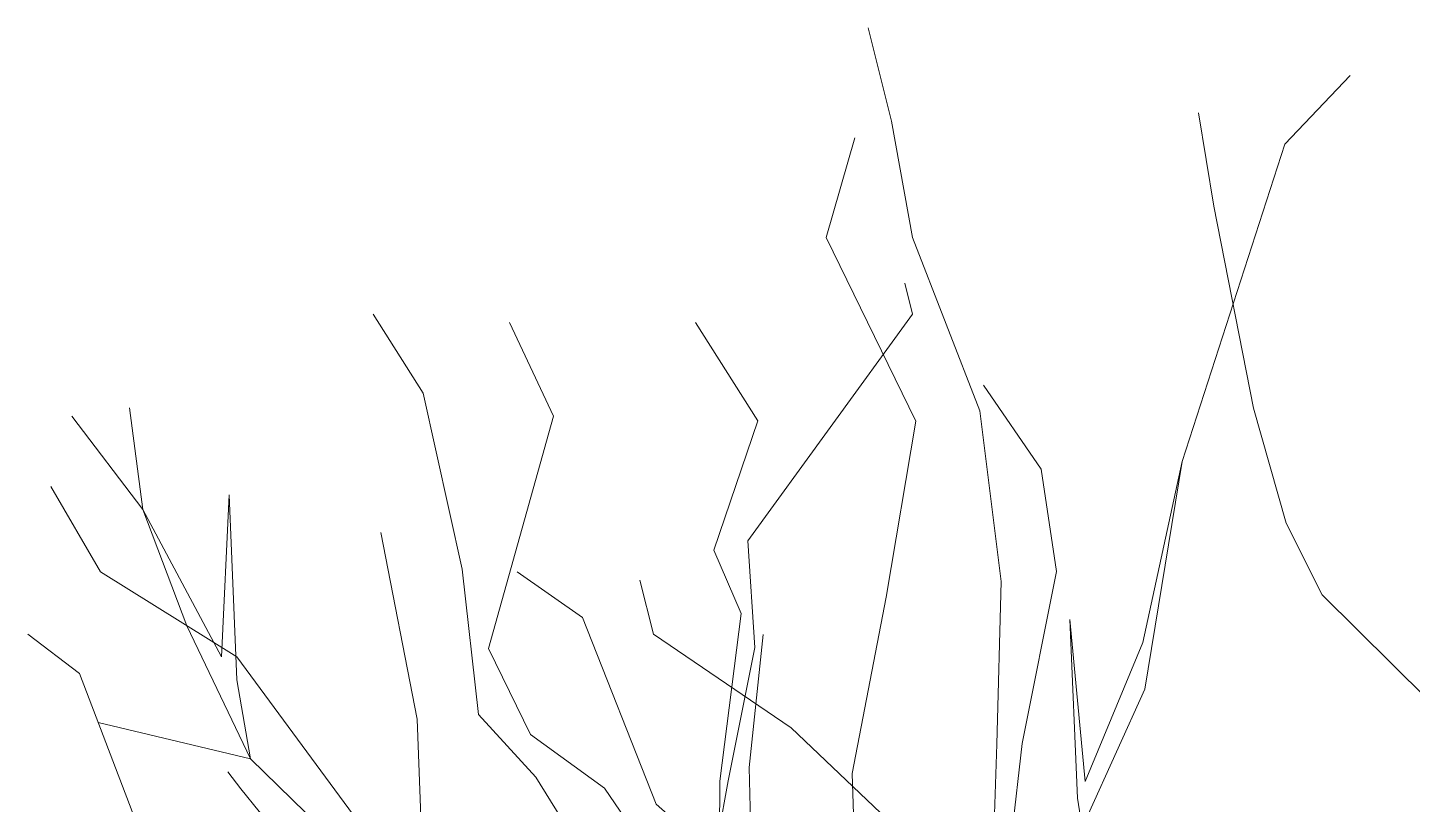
# Model space of a CAD drawing. Header units: millimetres. Extents: x -13512 to 8923, y -6533 to 5096.
# Drawn here: x -928.6 to -696.2, y -5414 to -5283.6 of the extents above; entities that cross this region are included whole.
import ezdxf

# ---------------------------------------------------------------- set-up
doc = ezdxf.new("R2010")
doc.units = ezdxf.units.MM
doc.layers.add('Layer1', color=7, linetype='Continuous', lineweight=0)

msp = doc.modelspace()

# ---------------------------------------------------------------- linework, layer by layer
at = {"layer": 'Layer1'}
for p, q in [((-783.62, -5299.33), (-787.49, -5283.64)), ((-783.62, -5299.33), (-787.49, -5283.64)), ((-783.62, -5299.33), (-787.49, -5283.64)), ((-783.62, -5299.33), (-787.49, -5283.64)), ((-783.62, -5299.33), (-787.49, -5283.64)), ((-783.62, -5299.33), (-787.49, -5283.64)), ((-783.62, -5299.33), (-787.49, -5283.64)), ((-783.62, -5299.33), (-787.49, -5283.64)), ((-717.56, -5303.16), (-706.6, -5291.66)), ((-717.56, -5303.16), (-706.6, -5291.66)), ((-717.56, -5303.16), (-706.6, -5291.66)), ((-717.56, -5303.16), (-706.6, -5291.66)), ((-717.56, -5303.16), (-706.6, -5291.66)), ((-717.56, -5303.16), (-706.6, -5291.66)), ((-717.56, -5303.16), (-706.6, -5291.66)), ((-717.56, -5303.16), (-706.6, -5291.66)), ((-729.48, -5313.61), (-732.06, -5297.93)), ((-729.48, -5313.61), (-732.06, -5297.93)), ((-729.48, -5313.61), (-732.06, -5297.93)), ((-729.48, -5313.61), (-732.06, -5297.93)), ((-729.48, -5313.61), (-732.06, -5297.93)), ((-729.48, -5313.61), (-732.06, -5297.93)), ((-729.48, -5313.61), (-732.06, -5297.93)), ((-729.48, -5313.61), (-732.06, -5297.93)), ((-780.07, -5318.84), (-783.62, -5299.33)), ((-780.07, -5318.84), (-783.62, -5299.33)), ((-780.07, -5318.84), (-783.62, -5299.33)), ((-780.07, -5318.84), (-783.62, -5299.33)), ((-780.07, -5318.84), (-783.62, -5299.33)), ((-780.07, -5318.84), (-783.62, -5299.33)), ((-780.07, -5318.84), (-783.62, -5299.33)), ((-780.07, -5318.84), (-783.62, -5299.33)), ((-789.74, -5302.11), (-794.58, -5318.84)), ((-789.74, -5302.11), (-794.58, -5318.84)), ((-789.74, -5302.11), (-794.58, -5318.84)), ((-789.74, -5302.11), (-794.58, -5318.84)), ((-789.74, -5302.11), (-794.58, -5318.84)), ((-789.74, -5302.11), (-794.58, -5318.84)), ((-789.74, -5302.11), (-794.58, -5318.84)), ((-789.74, -5302.11), (-794.58, -5318.84)), ((-734.82, -5356.43), (-717.56, -5303.16)), ((-734.82, -5356.43), (-717.56, -5303.16)), ((-734.82, -5356.43), (-717.56, -5303.16)), ((-734.82, -5356.43), (-717.56, -5303.16)), ((-734.82, -5356.43), (-717.56, -5303.16)), ((-734.82, -5356.43), (-717.56, -5303.16)), ((-734.82, -5356.43), (-717.56, -5303.16)), ((-734.82, -5356.43), (-717.56, -5303.16)), ((-722.84, -5347.51), (-729.48, -5313.61)), ((-722.84, -5347.51), (-729.48, -5313.61)), ((-722.84, -5347.51), (-729.48, -5313.61)), ((-722.84, -5347.51), (-729.48, -5313.61)), ((-722.84, -5347.51), (-729.48, -5313.61)), ((-722.84, -5347.51), (-729.48, -5313.61)), ((-722.84, -5347.51), (-729.48, -5313.61)), ((-722.84, -5347.51), (-729.48, -5313.61)), ((-794.58, -5318.84), (-779.5, -5349.65)), ((-794.58, -5318.84), (-779.5, -5349.65)), ((-794.58, -5318.84), (-779.5, -5349.65)), ((-794.58, -5318.84), (-779.5, -5349.65)), ((-794.58, -5318.84), (-779.5, -5349.65)), ((-794.58, -5318.84), (-779.5, -5349.65)), ((-794.58, -5318.84), (-779.5, -5349.65)), ((-794.58, -5318.84), (-779.5, -5349.65)), ((-768.78, -5347.94), (-780.07, -5318.84)), ((-768.78, -5347.94), (-780.07, -5318.84)), ((-768.78, -5347.94), (-780.07, -5318.84)), ((-768.78, -5347.94), (-780.07, -5318.84)), ((-768.78, -5347.94), (-780.07, -5318.84)), ((-768.78, -5347.94), (-780.07, -5318.84)), ((-768.78, -5347.94), (-780.07, -5318.84)), ((-768.78, -5347.94), (-780.07, -5318.84)), ((-780.07, -5331.73), (-781.36, -5326.51)), ((-780.07, -5331.73), (-781.36, -5326.51)), ((-780.07, -5331.73), (-781.36, -5326.51)), ((-780.07, -5331.73), (-781.36, -5326.51)), ((-780.07, -5331.73), (-781.36, -5326.51)), ((-780.07, -5331.73), (-781.36, -5326.51)), ((-780.07, -5331.73), (-781.36, -5326.51)), ((-780.07, -5331.73), (-781.36, -5326.51)), ((-862.25, -5344.98), (-870.63, -5331.73)), ((-862.25, -5344.98), (-870.63, -5331.73)), ((-862.25, -5344.98), (-870.63, -5331.73)), ((-862.25, -5344.98), (-870.63, -5331.73)), ((-862.25, -5344.98), (-870.63, -5331.73)), ((-862.25, -5344.98), (-870.63, -5331.73)), ((-862.25, -5344.98), (-870.63, -5331.73)), ((-862.25, -5344.98), (-870.63, -5331.73)), ((-807.72, -5369.74), (-780.07, -5331.73)), ((-807.72, -5369.74), (-780.07, -5331.73)), ((-807.72, -5369.74), (-780.07, -5331.73)), ((-807.72, -5369.74), (-780.07, -5331.73)), ((-807.72, -5369.74), (-780.07, -5331.73)), ((-807.72, -5369.74), (-780.07, -5331.73)), ((-807.72, -5369.74), (-780.07, -5331.73)), ((-807.72, -5369.74), (-780.07, -5331.73)), ((-847.75, -5333.13), (-840.34, -5348.81)), ((-847.75, -5333.13), (-840.34, -5348.81)), ((-847.75, -5333.13), (-840.34, -5348.81)), ((-847.75, -5333.13), (-840.34, -5348.81)), ((-847.75, -5333.13), (-840.34, -5348.81)), ((-847.75, -5333.13), (-840.34, -5348.81)), ((-847.75, -5333.13), (-840.34, -5348.81)), ((-847.75, -5333.13), (-840.34, -5348.81)), ((-806.07, -5349.6), (-816.49, -5333.13)), ((-806.07, -5349.6), (-816.49, -5333.13)), ((-806.07, -5349.6), (-816.49, -5333.13)), ((-806.07, -5349.6), (-816.49, -5333.13)), ((-806.07, -5349.6), (-816.49, -5333.13)), ((-806.07, -5349.6), (-816.49, -5333.13)), ((-806.07, -5349.6), (-816.49, -5333.13)), ((-806.07, -5349.6), (-816.49, -5333.13)), ((-758.48, -5357.74), (-768.17, -5343.62)), ((-758.48, -5357.74), (-768.17, -5343.62)), ((-758.48, -5357.74), (-768.17, -5343.62)), ((-758.48, -5357.74), (-768.17, -5343.62)), ((-758.48, -5357.74), (-768.17, -5343.62)), ((-758.48, -5357.74), (-768.17, -5343.62)), ((-758.48, -5357.74), (-768.17, -5343.62)), ((-758.48, -5357.74), (-768.17, -5343.62)), ((-855.7, -5374.53), (-862.25, -5344.98)), ((-855.7, -5374.53), (-862.25, -5344.98)), ((-855.7, -5374.53), (-862.25, -5344.98)), ((-855.7, -5374.53), (-862.25, -5344.98)), ((-855.7, -5374.53), (-862.25, -5344.98)), ((-855.7, -5374.53), (-862.25, -5344.98)), ((-855.7, -5374.53), (-862.25, -5344.98)), ((-855.7, -5374.53), (-862.25, -5344.98)), ((-909.3, -5364.49), (-921.22, -5348.81)), ((-909.3, -5364.49), (-921.22, -5348.81)), ((-909.3, -5364.49), (-921.22, -5348.81)), ((-909.3, -5364.49), (-921.22, -5348.81)), ((-909.3, -5364.49), (-921.22, -5348.81)), ((-909.3, -5364.49), (-921.22, -5348.81)), ((-909.3, -5364.49), (-921.22, -5348.81)), ((-909.3, -5364.49), (-921.22, -5348.81)), ((-911.56, -5347.42), (-909.3, -5364.49)), ((-911.56, -5347.42), (-909.3, -5364.49)), ((-911.56, -5347.42), (-909.3, -5364.49)), ((-911.56, -5347.42), (-909.3, -5364.49)), ((-911.56, -5347.42), (-909.3, -5364.49)), ((-911.56, -5347.42), (-909.3, -5364.49)), ((-911.56, -5347.42), (-909.3, -5364.49)), ((-911.56, -5347.42), (-909.3, -5364.49)), ((-840.34, -5348.81), (-851.29, -5387.84)), ((-840.34, -5348.81), (-851.29, -5387.84)), ((-840.34, -5348.81), (-851.29, -5387.84)), ((-840.34, -5348.81), (-851.29, -5387.84)), ((-840.34, -5348.81), (-851.29, -5387.84)), ((-840.34, -5348.81), (-851.29, -5387.84)), ((-840.34, -5348.81), (-851.29, -5387.84)), ((-840.34, -5348.81), (-851.29, -5387.84)), ((-765.19, -5376.57), (-768.78, -5347.94)), ((-765.19, -5376.57), (-768.78, -5347.94)), ((-765.19, -5376.57), (-768.78, -5347.94)), ((-765.19, -5376.57), (-768.78, -5347.94)), ((-765.19, -5376.57), (-768.78, -5347.94)), ((-765.19, -5376.57), (-768.78, -5347.94)), ((-765.19, -5376.57), (-768.78, -5347.94)), ((-765.19, -5376.57), (-768.78, -5347.94)), ((-717.33, -5366.76), (-722.84, -5347.51)), ((-717.33, -5366.76), (-722.84, -5347.51)), ((-717.33, -5366.76), (-722.84, -5347.51)), ((-717.33, -5366.76), (-722.84, -5347.51)), ((-717.33, -5366.76), (-722.84, -5347.51)), ((-717.33, -5366.76), (-722.84, -5347.51)), ((-717.33, -5366.76), (-722.84, -5347.51)), ((-717.33, -5366.76), (-722.84, -5347.51)), ((-813.42, -5371.32), (-806.07, -5349.6)), ((-813.42, -5371.32), (-806.07, -5349.6)), ((-813.42, -5371.32), (-806.07, -5349.6)), ((-813.42, -5371.32), (-806.07, -5349.6)), ((-813.42, -5371.32), (-806.07, -5349.6)), ((-813.42, -5371.32), (-806.07, -5349.6)), ((-813.42, -5371.32), (-806.07, -5349.6)), ((-813.42, -5371.32), (-806.07, -5349.6)), ((-779.5, -5349.65), (-784.51, -5379.21)), ((-779.5, -5349.65), (-784.51, -5379.21)), ((-779.5, -5349.65), (-784.51, -5379.21)), ((-779.5, -5349.65), (-784.51, -5379.21)), ((-779.5, -5349.65), (-784.51, -5379.21)), ((-779.5, -5349.65), (-784.51, -5379.21)), ((-779.5, -5349.65), (-784.51, -5379.21)), ((-779.5, -5349.65), (-784.51, -5379.21)), ((-755.9, -5374.9), (-758.48, -5357.74)), ((-755.9, -5374.9), (-758.48, -5357.74)), ((-755.9, -5374.9), (-758.48, -5357.74)), ((-755.9, -5374.9), (-758.48, -5357.74)), ((-755.9, -5374.9), (-758.48, -5357.74)), ((-755.9, -5374.9), (-758.48, -5357.74)), ((-755.9, -5374.9), (-758.48, -5357.74)), ((-755.9, -5374.9), (-758.48, -5357.74)), ((-734.82, -5356.43), (-741.4, -5386.79)), ((-734.82, -5356.43), (-741.4, -5386.79)), ((-734.82, -5356.43), (-741.4, -5386.79)), ((-734.82, -5356.43), (-741.4, -5386.79)), ((-734.82, -5356.43), (-741.4, -5386.79)), ((-734.82, -5356.43), (-741.4, -5386.79)), ((-734.82, -5356.43), (-741.4, -5386.79)), ((-734.82, -5356.43), (-741.4, -5386.79)), ((-741.05, -5394.63), (-734.82, -5356.43)), ((-741.05, -5394.63), (-734.82, -5356.43)), ((-741.05, -5394.63), (-734.82, -5356.43)), ((-741.05, -5394.63), (-734.82, -5356.43)), ((-741.05, -5394.63), (-734.82, -5356.43)), ((-741.05, -5394.63), (-734.82, -5356.43)), ((-741.05, -5394.63), (-734.82, -5356.43)), ((-741.05, -5394.63), (-734.82, -5356.43)), ((-916.39, -5374.95), (-924.77, -5360.66)), ((-916.39, -5374.95), (-924.77, -5360.66)), ((-916.39, -5374.95), (-924.77, -5360.66)), ((-916.39, -5374.95), (-924.77, -5360.66)), ((-916.39, -5374.95), (-924.77, -5360.66)), ((-916.39, -5374.95), (-924.77, -5360.66)), ((-916.39, -5374.95), (-924.77, -5360.66)), ((-916.39, -5374.95), (-924.77, -5360.66)), ((-896.09, -5389.23), (-894.8, -5362.05)), ((-896.09, -5389.23), (-894.8, -5362.05)), ((-896.09, -5389.23), (-894.8, -5362.05)), ((-896.09, -5389.23), (-894.8, -5362.05)), ((-896.09, -5389.23), (-894.8, -5362.05)), ((-896.09, -5389.23), (-894.8, -5362.05)), ((-896.09, -5389.23), (-894.8, -5362.05)), ((-896.09, -5389.23), (-894.8, -5362.05)), ((-894.8, -5362.05), (-893.51, -5393.07)), ((-894.8, -5362.05), (-893.51, -5393.07)), ((-894.8, -5362.05), (-893.51, -5393.07)), ((-894.8, -5362.05), (-893.51, -5393.07)), ((-894.8, -5362.05), (-893.51, -5393.07)), ((-894.8, -5362.05), (-893.51, -5393.07)), ((-894.8, -5362.05), (-893.51, -5393.07)), ((-894.8, -5362.05), (-893.51, -5393.07)), ((-909.3, -5364.49), (-896.09, -5389.23)), ((-901.89, -5384.01), (-909.3, -5364.49)), ((-909.3, -5364.49), (-896.09, -5389.23)), ((-901.89, -5384.01), (-909.3, -5364.49)), ((-909.3, -5364.49), (-896.09, -5389.23)), ((-901.89, -5384.01), (-909.3, -5364.49)), ((-909.3, -5364.49), (-896.09, -5389.23)), ((-901.89, -5384.01), (-909.3, -5364.49)), ((-909.3, -5364.49), (-896.09, -5389.23)), ((-901.89, -5384.01), (-909.3, -5364.49)), ((-909.3, -5364.49), (-896.09, -5389.23)), ((-901.89, -5384.01), (-909.3, -5364.49)), ((-909.3, -5364.49), (-896.09, -5389.23)), ((-901.89, -5384.01), (-909.3, -5364.49)), ((-909.3, -5364.49), (-896.09, -5389.23)), ((-901.89, -5384.01), (-909.3, -5364.49)), ((-711.29, -5378.81), (-717.33, -5366.76)), ((-711.29, -5378.81), (-717.33, -5366.76)), ((-711.29, -5378.81), (-717.33, -5366.76)), ((-711.29, -5378.81), (-717.33, -5366.76)), ((-711.29, -5378.81), (-717.33, -5366.76)), ((-711.29, -5378.81), (-717.33, -5366.76)), ((-711.29, -5378.81), (-717.33, -5366.76)), ((-711.29, -5378.81), (-717.33, -5366.76)), ((-869.34, -5368.33), (-863.22, -5399.69)), ((-869.34, -5368.33), (-863.22, -5399.69)), ((-869.34, -5368.33), (-863.22, -5399.69)), ((-869.34, -5368.33), (-863.22, -5399.69)), ((-869.34, -5368.33), (-863.22, -5399.69)), ((-869.34, -5368.33), (-863.22, -5399.69)), ((-869.34, -5368.33), (-863.22, -5399.69)), ((-869.34, -5368.33), (-863.22, -5399.69)), ((-806.55, -5387.66), (-807.72, -5369.74)), ((-806.55, -5387.66), (-807.72, -5369.74)), ((-806.55, -5387.66), (-807.72, -5369.74)), ((-806.55, -5387.66), (-807.72, -5369.74)), ((-806.55, -5387.66), (-807.72, -5369.74)), ((-806.55, -5387.66), (-807.72, -5369.74)), ((-806.55, -5387.66), (-807.72, -5369.74)), ((-806.55, -5387.66), (-807.72, -5369.74)), ((-808.85, -5381.97), (-813.42, -5371.32)), ((-808.85, -5381.97), (-813.42, -5371.32)), ((-808.85, -5381.97), (-813.42, -5371.32)), ((-808.85, -5381.97), (-813.42, -5371.32)), ((-808.85, -5381.97), (-813.42, -5371.32)), ((-808.85, -5381.97), (-813.42, -5371.32)), ((-808.85, -5381.97), (-813.42, -5371.32)), ((-808.85, -5381.97), (-813.42, -5371.32)), ((-893.51, -5389.23), (-916.39, -5374.95)), ((-893.51, -5389.23), (-916.39, -5374.95)), ((-893.51, -5389.23), (-916.39, -5374.95)), ((-893.51, -5389.23), (-916.39, -5374.95)), ((-893.51, -5389.23), (-916.39, -5374.95)), ((-893.51, -5389.23), (-916.39, -5374.95)), ((-893.51, -5389.23), (-916.39, -5374.95)), ((-893.51, -5389.23), (-916.39, -5374.95)), ((-852.94, -5398.87), (-855.7, -5374.53)), ((-852.94, -5398.87), (-855.7, -5374.53)), ((-852.94, -5398.87), (-855.7, -5374.53)), ((-852.94, -5398.87), (-855.7, -5374.53)), ((-852.94, -5398.87), (-855.7, -5374.53)), ((-852.94, -5398.87), (-855.7, -5374.53)), ((-852.94, -5398.87), (-855.7, -5374.53)), ((-852.94, -5398.87), (-855.7, -5374.53)), ((-835.5, -5382.61), (-846.46, -5374.95)), ((-835.5, -5382.61), (-846.46, -5374.95)), ((-835.5, -5382.61), (-846.46, -5374.95)), ((-835.5, -5382.61), (-846.46, -5374.95)), ((-835.5, -5382.61), (-846.46, -5374.95)), ((-835.5, -5382.61), (-846.46, -5374.95)), ((-835.5, -5382.61), (-846.46, -5374.95)), ((-835.5, -5382.61), (-846.46, -5374.95)), ((-761.64, -5403.76), (-755.9, -5374.9)), ((-761.64, -5403.76), (-755.9, -5374.9)), ((-761.64, -5403.76), (-755.9, -5374.9)), ((-761.64, -5403.76), (-755.9, -5374.9)), ((-761.64, -5403.76), (-755.9, -5374.9)), ((-761.64, -5403.76), (-755.9, -5374.9)), ((-761.64, -5403.76), (-755.9, -5374.9)), ((-761.64, -5403.76), (-755.9, -5374.9)), ((-823.58, -5385.4), (-825.83, -5376.34)), ((-823.58, -5385.4), (-825.83, -5376.34)), ((-823.58, -5385.4), (-825.83, -5376.34)), ((-823.58, -5385.4), (-825.83, -5376.34)), ((-823.58, -5385.4), (-825.83, -5376.34)), ((-823.58, -5385.4), (-825.83, -5376.34)), ((-823.58, -5385.4), (-825.83, -5376.34)), ((-823.58, -5385.4), (-825.83, -5376.34)), ((-765.94, -5403.87), (-765.19, -5376.57)), ((-765.94, -5403.87), (-765.19, -5376.57)), ((-765.94, -5403.87), (-765.19, -5376.57)), ((-765.94, -5403.87), (-765.19, -5376.57)), ((-765.94, -5403.87), (-765.19, -5376.57)), ((-765.94, -5403.87), (-765.19, -5376.57)), ((-765.94, -5403.87), (-765.19, -5376.57)), ((-765.94, -5403.87), (-765.19, -5376.57)), ((-784.51, -5379.21), (-790.23, -5408.79)), ((-784.51, -5379.21), (-790.23, -5408.79)), ((-784.51, -5379.21), (-790.23, -5408.79)), ((-784.51, -5379.21), (-790.23, -5408.79)), ((-784.51, -5379.21), (-790.23, -5408.79)), ((-784.51, -5379.21), (-790.23, -5408.79)), ((-784.51, -5379.21), (-790.23, -5408.79)), ((-784.51, -5379.21), (-790.23, -5408.79)), ((-693.62, -5396.32), (-711.29, -5378.81)), ((-693.62, -5396.32), (-711.29, -5378.81)), ((-693.62, -5396.32), (-711.29, -5378.81)), ((-693.62, -5396.32), (-711.29, -5378.81)), ((-693.62, -5396.32), (-711.29, -5378.81)), ((-693.62, -5396.32), (-711.29, -5378.81)), ((-693.62, -5396.32), (-711.29, -5378.81)), ((-693.62, -5396.32), (-711.29, -5378.81)), ((-891.25, -5406.31), (-901.89, -5384.01)), ((-891.25, -5406.31), (-901.89, -5384.01)), ((-891.25, -5406.31), (-901.89, -5384.01)), ((-891.25, -5406.31), (-901.89, -5384.01)), ((-891.25, -5406.31), (-901.89, -5384.01)), ((-891.25, -5406.31), (-901.89, -5384.01)), ((-891.25, -5406.31), (-901.89, -5384.01)), ((-891.25, -5406.31), (-901.89, -5384.01)), ((-823.12, -5413.92), (-835.5, -5382.61)), ((-823.12, -5413.92), (-835.5, -5382.61)), ((-823.12, -5413.92), (-835.5, -5382.61)), ((-823.12, -5413.92), (-835.5, -5382.61)), ((-823.12, -5413.92), (-835.5, -5382.61)), ((-823.12, -5413.92), (-835.5, -5382.61)), ((-823.12, -5413.92), (-835.5, -5382.61)), ((-823.12, -5413.92), (-835.5, -5382.61)), ((-812.45, -5410.06), (-808.85, -5381.97)), ((-812.45, -5410.06), (-808.85, -5381.97)), ((-812.45, -5410.06), (-808.85, -5381.97)), ((-812.45, -5410.06), (-808.85, -5381.97)), ((-812.45, -5410.06), (-808.85, -5381.97)), ((-812.45, -5410.06), (-808.85, -5381.97)), ((-812.45, -5410.06), (-808.85, -5381.97)), ((-812.45, -5410.06), (-808.85, -5381.97)), ((-751.07, -5410.14), (-753.65, -5382.96)), ((-753.65, -5382.96), (-752.36, -5412.93)), ((-751.07, -5410.14), (-753.65, -5382.96)), ((-753.65, -5382.96), (-752.36, -5412.93)), ((-751.07, -5410.14), (-753.65, -5382.96)), ((-753.65, -5382.96), (-752.36, -5412.93)), ((-751.07, -5410.14), (-753.65, -5382.96)), ((-753.65, -5382.96), (-752.36, -5412.93)), ((-751.07, -5410.14), (-753.65, -5382.96)), ((-753.65, -5382.96), (-752.36, -5412.93)), ((-751.07, -5410.14), (-753.65, -5382.96)), ((-753.65, -5382.96), (-752.36, -5412.93)), ((-751.07, -5410.14), (-753.65, -5382.96)), ((-753.65, -5382.96), (-752.36, -5412.93)), ((-751.07, -5410.14), (-753.65, -5382.96)), ((-753.65, -5382.96), (-752.36, -5412.93)), ((-919.93, -5392.02), (-928.63, -5385.4)), ((-919.93, -5392.02), (-928.63, -5385.4)), ((-919.93, -5392.02), (-928.63, -5385.4)), ((-919.93, -5392.02), (-928.63, -5385.4)), ((-919.93, -5392.02), (-928.63, -5385.4)), ((-919.93, -5392.02), (-928.63, -5385.4)), ((-919.93, -5392.02), (-928.63, -5385.4)), ((-919.93, -5392.02), (-928.63, -5385.4)), ((-800.47, -5401.15), (-823.58, -5385.4)), ((-800.47, -5401.15), (-823.58, -5385.4)), ((-800.47, -5401.15), (-823.58, -5385.4)), ((-800.47, -5401.15), (-823.58, -5385.4)), ((-800.47, -5401.15), (-823.58, -5385.4)), ((-800.47, -5401.15), (-823.58, -5385.4)), ((-800.47, -5401.15), (-823.58, -5385.4)), ((-800.47, -5401.15), (-823.58, -5385.4)), ((-805.17, -5385.47), (-807.48, -5407.78)), ((-805.17, -5385.47), (-807.48, -5407.78)), ((-805.17, -5385.47), (-807.48, -5407.78)), ((-805.17, -5385.47), (-807.48, -5407.78)), ((-805.17, -5385.47), (-807.48, -5407.78)), ((-805.17, -5385.47), (-807.48, -5407.78)), ((-805.17, -5385.47), (-807.48, -5407.78)), ((-805.17, -5385.47), (-807.48, -5407.78)), ((-851.29, -5387.84), (-844.24, -5402.24)), ((-851.29, -5387.84), (-844.24, -5402.24)), ((-851.29, -5387.84), (-844.24, -5402.24)), ((-851.29, -5387.84), (-844.24, -5402.24)), ((-851.29, -5387.84), (-844.24, -5402.24)), ((-851.29, -5387.84), (-844.24, -5402.24)), ((-851.29, -5387.84), (-844.24, -5402.24)), ((-851.29, -5387.84), (-844.24, -5402.24)), ((-811.02, -5410.03), (-806.55, -5387.66)), ((-811.02, -5410.03), (-806.55, -5387.66)), ((-811.02, -5410.03), (-806.55, -5387.66)), ((-811.02, -5410.03), (-806.55, -5387.66)), ((-811.02, -5410.03), (-806.55, -5387.66)), ((-811.02, -5410.03), (-806.55, -5387.66)), ((-811.02, -5410.03), (-806.55, -5387.66)), ((-811.02, -5410.03), (-806.55, -5387.66)), ((-741.4, -5386.79), (-751.07, -5410.14)), ((-741.4, -5386.79), (-751.07, -5410.14)), ((-741.4, -5386.79), (-751.07, -5410.14)), ((-741.4, -5386.79), (-751.07, -5410.14)), ((-741.4, -5386.79), (-751.07, -5410.14)), ((-741.4, -5386.79), (-751.07, -5410.14)), ((-741.4, -5386.79), (-751.07, -5410.14)), ((-741.4, -5386.79), (-751.07, -5410.14)), ((-869.34, -5421.99), (-893.51, -5389.23)), ((-869.34, -5421.99), (-893.51, -5389.23)), ((-869.34, -5421.99), (-893.51, -5389.23)), ((-869.34, -5421.99), (-893.51, -5389.23)), ((-869.34, -5421.99), (-893.51, -5389.23)), ((-869.34, -5421.99), (-893.51, -5389.23)), ((-869.34, -5421.99), (-893.51, -5389.23)), ((-869.34, -5421.99), (-893.51, -5389.23)), ((-909.89, -5418.25), (-919.93, -5392.02)), ((-909.89, -5418.25), (-919.93, -5392.02)), ((-909.89, -5418.25), (-919.93, -5392.02)), ((-909.89, -5418.25), (-919.93, -5392.02)), ((-909.89, -5418.25), (-919.93, -5392.02)), ((-909.89, -5418.25), (-919.93, -5392.02)), ((-909.89, -5418.25), (-919.93, -5392.02)), ((-909.89, -5418.25), (-919.93, -5392.02)), ((-893.51, -5393.07), (-891.25, -5406.31)), ((-893.51, -5393.07), (-891.25, -5406.31)), ((-893.51, -5393.07), (-891.25, -5406.31)), ((-893.51, -5393.07), (-891.25, -5406.31)), ((-893.51, -5393.07), (-891.25, -5406.31)), ((-893.51, -5393.07), (-891.25, -5406.31)), ((-893.51, -5393.07), (-891.25, -5406.31)), ((-893.51, -5393.07), (-891.25, -5406.31)), ((-750.57, -5415.69), (-741.05, -5394.63)), ((-750.57, -5415.69), (-741.05, -5394.63)), ((-750.57, -5415.69), (-741.05, -5394.63)), ((-750.57, -5415.69), (-741.05, -5394.63)), ((-750.57, -5415.69), (-741.05, -5394.63)), ((-750.57, -5415.69), (-741.05, -5394.63)), ((-750.57, -5415.69), (-741.05, -5394.63)), ((-750.57, -5415.69), (-741.05, -5394.63)), ((-916.79, -5400.22), (-891.25, -5406.31)), ((-916.79, -5400.22), (-891.25, -5406.31)), ((-916.79, -5400.22), (-891.25, -5406.31)), ((-916.79, -5400.22), (-891.25, -5406.31)), ((-916.79, -5400.22), (-891.25, -5406.31)), ((-916.79, -5400.22), (-891.25, -5406.31)), ((-916.79, -5400.22), (-891.25, -5406.31)), ((-916.79, -5400.22), (-891.25, -5406.31)), ((-863.22, -5399.69), (-862.25, -5425.83)), ((-863.22, -5399.69), (-862.25, -5425.83)), ((-863.22, -5399.69), (-862.25, -5425.83)), ((-863.22, -5399.69), (-862.25, -5425.83)), ((-863.22, -5399.69), (-862.25, -5425.83)), ((-863.22, -5399.69), (-862.25, -5425.83)), ((-863.22, -5399.69), (-862.25, -5425.83)), ((-863.22, -5399.69), (-862.25, -5425.83)), ((-843.34, -5409.4), (-852.94, -5398.87)), ((-843.34, -5409.4), (-852.94, -5398.87)), ((-843.34, -5409.4), (-852.94, -5398.87)), ((-843.34, -5409.4), (-852.94, -5398.87)), ((-843.34, -5409.4), (-852.94, -5398.87)), ((-843.34, -5409.4), (-852.94, -5398.87)), ((-843.34, -5409.4), (-852.94, -5398.87)), ((-843.34, -5409.4), (-852.94, -5398.87)), ((-844.24, -5402.24), (-831.81, -5411.26)), ((-844.24, -5402.24), (-831.81, -5411.26)), ((-844.24, -5402.24), (-831.81, -5411.26)), ((-844.24, -5402.24), (-831.81, -5411.26)), ((-844.24, -5402.24), (-831.81, -5411.26)), ((-844.24, -5402.24), (-831.81, -5411.26)), ((-844.24, -5402.24), (-831.81, -5411.26)), ((-844.24, -5402.24), (-831.81, -5411.26)), ((-784.29, -5416.54), (-800.47, -5401.15)), ((-784.29, -5416.54), (-800.47, -5401.15)), ((-784.29, -5416.54), (-800.47, -5401.15)), ((-784.29, -5416.54), (-800.47, -5401.15)), ((-784.29, -5416.54), (-800.47, -5401.15)), ((-784.29, -5416.54), (-800.47, -5401.15)), ((-784.29, -5416.54), (-800.47, -5401.15)), ((-784.29, -5416.54), (-800.47, -5401.15)), ((-766.75, -5429.02), (-765.94, -5403.87)), ((-766.75, -5429.02), (-765.94, -5403.87)), ((-766.75, -5429.02), (-765.94, -5403.87)), ((-766.75, -5429.02), (-765.94, -5403.87)), ((-766.75, -5429.02), (-765.94, -5403.87)), ((-766.75, -5429.02), (-765.94, -5403.87)), ((-766.75, -5429.02), (-765.94, -5403.87)), ((-766.75, -5429.02), (-765.94, -5403.87)), ((-765.76, -5439.76), (-761.64, -5403.76)), ((-765.76, -5439.76), (-761.64, -5403.76)), ((-765.76, -5439.76), (-761.64, -5403.76)), ((-765.76, -5439.76), (-761.64, -5403.76)), ((-765.76, -5439.76), (-761.64, -5403.76)), ((-765.76, -5439.76), (-761.64, -5403.76)), ((-765.76, -5439.76), (-761.64, -5403.76)), ((-765.76, -5439.76), (-761.64, -5403.76)), ((-891.25, -5406.31), (-881.96, -5415.39)), ((-891.25, -5406.31), (-881.96, -5415.39)), ((-891.25, -5406.31), (-881.96, -5415.39)), ((-891.25, -5406.31), (-881.96, -5415.39)), ((-891.25, -5406.31), (-881.96, -5415.39)), ((-891.25, -5406.31), (-881.96, -5415.39)), ((-891.25, -5406.31), (-881.96, -5415.39)), ((-891.25, -5406.31), (-881.96, -5415.39)), ((-892.83, -5411.36), (-895.05, -5408.54)), ((-892.83, -5411.36), (-895.05, -5408.54)), ((-892.83, -5411.36), (-895.05, -5408.54)), ((-892.83, -5411.36), (-895.05, -5408.54)), ((-892.83, -5411.36), (-895.05, -5408.54)), ((-892.83, -5411.36), (-895.05, -5408.54)), ((-892.83, -5411.36), (-895.05, -5408.54)), ((-892.83, -5411.36), (-895.05, -5408.54)), ((-833.62, -5424.95), (-843.34, -5409.4)), ((-833.62, -5424.95), (-843.34, -5409.4)), ((-833.62, -5424.95), (-843.34, -5409.4)), ((-833.62, -5424.95), (-843.34, -5409.4)), ((-833.62, -5424.95), (-843.34, -5409.4)), ((-833.62, -5424.95), (-843.34, -5409.4)), ((-833.62, -5424.95), (-843.34, -5409.4)), ((-833.62, -5424.95), (-843.34, -5409.4)), ((-807.48, -5407.78), (-806.94, -5429.31)), ((-807.48, -5407.78), (-806.94, -5429.31)), ((-807.48, -5407.78), (-806.94, -5429.31)), ((-807.48, -5407.78), (-806.94, -5429.31)), ((-807.48, -5407.78), (-806.94, -5429.31)), ((-807.48, -5407.78), (-806.94, -5429.31)), ((-807.48, -5407.78), (-806.94, -5429.31)), ((-807.48, -5407.78), (-806.94, -5429.31)), ((-790.23, -5408.79), (-788.14, -5463.3)), ((-790.23, -5408.79), (-788.14, -5463.3)), ((-790.23, -5408.79), (-788.14, -5463.3)), ((-790.23, -5408.79), (-788.14, -5463.3)), ((-790.23, -5408.79), (-788.14, -5463.3)), ((-790.23, -5408.79), (-788.14, -5463.3)), ((-790.23, -5408.79), (-788.14, -5463.3)), ((-790.23, -5408.79), (-788.14, -5463.3)), ((-872.83, -5435.98), (-892.83, -5411.36)), ((-872.83, -5435.98), (-892.83, -5411.36)), ((-872.83, -5435.98), (-892.83, -5411.36)), ((-872.83, -5435.98), (-892.83, -5411.36)), ((-872.83, -5435.98), (-892.83, -5411.36)), ((-872.83, -5435.98), (-892.83, -5411.36)), ((-872.83, -5435.98), (-892.83, -5411.36)), ((-872.83, -5435.98), (-892.83, -5411.36)), ((-831.81, -5411.26), (-819.14, -5429.61)), ((-831.81, -5411.26), (-819.14, -5429.61)), ((-831.81, -5411.26), (-819.14, -5429.61)), ((-831.81, -5411.26), (-819.14, -5429.61)), ((-831.81, -5411.26), (-819.14, -5429.61)), ((-831.81, -5411.26), (-819.14, -5429.61)), ((-831.81, -5411.26), (-819.14, -5429.61)), ((-831.81, -5411.26), (-819.14, -5429.61)), ((-814.17, -5427.34), (-811.02, -5410.03)), ((-814.17, -5427.34), (-811.02, -5410.03)), ((-814.17, -5427.34), (-811.02, -5410.03)), ((-814.17, -5427.34), (-811.02, -5410.03)), ((-814.17, -5427.34), (-811.02, -5410.03)), ((-814.17, -5427.34), (-811.02, -5410.03)), ((-814.17, -5427.34), (-811.02, -5410.03)), ((-814.17, -5427.34), (-811.02, -5410.03)), ((-812.56, -5434.47), (-812.45, -5410.06)), ((-812.56, -5434.47), (-812.45, -5410.06)), ((-812.56, -5434.47), (-812.45, -5410.06)), ((-812.56, -5434.47), (-812.45, -5410.06)), ((-812.56, -5434.47), (-812.45, -5410.06)), ((-812.56, -5434.47), (-812.45, -5410.06)), ((-812.56, -5434.47), (-812.45, -5410.06)), ((-812.56, -5434.47), (-812.45, -5410.06)), ((-812.85, -5422.99), (-823.12, -5413.92)), ((-812.85, -5422.99), (-823.12, -5413.92)), ((-812.85, -5422.99), (-823.12, -5413.92)), ((-812.85, -5422.99), (-823.12, -5413.92)), ((-812.85, -5422.99), (-823.12, -5413.92)), ((-812.85, -5422.99), (-823.12, -5413.92)), ((-812.85, -5422.99), (-823.12, -5413.92)), ((-812.85, -5422.99), (-823.12, -5413.92)), ((-752.36, -5412.93), (-747.77, -5441.47)), ((-752.36, -5412.93), (-747.77, -5441.47)), ((-752.36, -5412.93), (-747.77, -5441.47)), ((-752.36, -5412.93), (-747.77, -5441.47)), ((-752.36, -5412.93), (-747.77, -5441.47)), ((-752.36, -5412.93), (-747.77, -5441.47)), ((-752.36, -5412.93), (-747.77, -5441.47)), ((-752.36, -5412.93), (-747.77, -5441.47))]:
    msp.add_line(p, q, dxfattribs=at)

doc.saveas('drawing.dxf')
